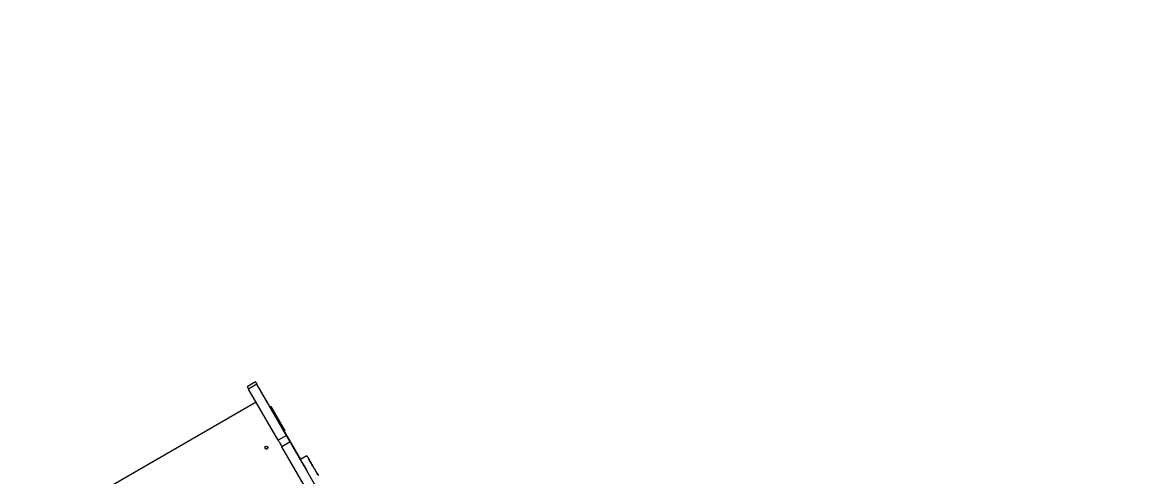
# Model space of a CAD drawing. Header units: millimetres. Extents: x -10881 to 8954, y -8695 to 5624.
# Drawn here: x 1421 to 4592, y 1740 to 3014 of the extents above; entities that cross this region are included whole.
import ezdxf

# ---------------------------------------------------------------- set-up
doc = ezdxf.new("R2010")
doc.units = ezdxf.units.MM
for name, color, linetype in [('DIKOM_ОБЪЕКТ', 7, 'Continuous'), ('DIKOM_РАЗМЕР_ЗОНА', 7, 'Continuous'), ('DIKOM_РАЗМЕР_ОБЪЕКТА', 7, 'Continuous')]:
    doc.layers.add(name, color=color, linetype=linetype)
doc.styles.add('style1', font='arial.ttf', dxfattribs={"width": 0.8})
doc.dimstyles.new('1-50', dxfattribs={"dimtxt": 300, "dimasz": 200, "dimexe": 100, "dimexo": 0, "dimgap": 100, "dimtad": 1, "dimtxsty": 'style1', "dimcen": 200, "dimclrd": 7, "dimclre": 7, "dimclrt": 7, "dimadec": 1, "dimazin": 2, "dimtfac": 1, "dimtmove": 0, "dimatfit": 2, "dimfxl": 0, "dimlwd": 25, "dimlwe": 18, "dimarcsym": 0})

# ---------------------------------------------------------------- blocks, each defined once
blk = doc.blocks.new('*D10')
at = {"layer": 'Defpoints', "color": 0, "transparency": 16777216}
for p in [(-7152.7, 2730.8), (7385.2, 911.3), (7385.2, -7693.8)]:
    blk.add_point(p, dxfattribs=at)
at = {"layer": 'DIKOM_РАЗМЕР_ОБЪЕКТА', "color": 7, "lineweight": 18, "transparency": 16777216}
for p, q in [((-7152.7, 2730.8), (-7152.7, -7793.8)), ((7385.2, 911.3), (7385.2, -7793.8))]:
    blk.add_line(p, q, dxfattribs=at)
at = {"layer": 'DIKOM_РАЗМЕР_ОБЪЕКТА', "color": 7, "lineweight": 25, "transparency": 16777216}
blk.add_line((-6952.7, -7693.8), (7185.2, -7693.8), dxfattribs=at)
at = {"layer": 'DIKOM_РАЗМЕР_ОБЪЕКТА', "color": 7, "transparency": 16777216}
for points in [[(-6952.7, -7660.4), (-6952.7, -7727.1), (-7152.7, -7693.8)], [(7185.2, -7660.4), (7185.2, -7727.1), (7385.2, -7693.8)]]:
    blk.add_solid(points, dxfattribs=at)
at = {"layer": 'DIKOM_РАЗМЕР_ОБЪЕКТА', "color": 7, "transparency": 16777216, "insert": (116.2, -7440.6), "char_height": 300, "attachment_point": 5, "style": 'style1'}
blk.add_mtext('14500', dxfattribs=at)
blk = doc.blocks.new('*D12')
at = {"layer": 'Defpoints', "color": 0, "transparency": 16777216}
for p in [(-9113.3, 3014), (8954.2, 2756.5), (8954.2, -8594.5)]:
    blk.add_point(p, dxfattribs=at)
at = {"layer": 'DIKOM_РАЗМЕР_ЗОНА', "color": 7, "lineweight": 18, "transparency": 16777216}
for p, q in [((-9113.3, 3014), (-9113.3, -8694.5)), ((8954.2, 2756.5), (8954.2, -8694.5))]:
    blk.add_line(p, q, dxfattribs=at)
at = {"layer": 'DIKOM_РАЗМЕР_ЗОНА', "color": 7, "lineweight": 25, "transparency": 16777216}
blk.add_line((-8913.3, -8594.5), (8754.2, -8594.5), dxfattribs=at)
at = {"layer": 'DIKOM_РАЗМЕР_ЗОНА', "color": 7, "transparency": 16777216}
for points in [[(-8913.3, -8561.2), (-8913.3, -8627.8), (-9113.3, -8594.5)], [(8754.2, -8561.2), (8754.2, -8627.8), (8954.2, -8594.5)]]:
    blk.add_solid(points, dxfattribs=at)
at = {"layer": 'DIKOM_РАЗМЕР_ЗОНА', "color": 7, "transparency": 16777216, "insert": (-79.6, -8341.3), "char_height": 300, "attachment_point": 5, "style": 'style1'}
blk.add_mtext('18000', dxfattribs=at)

msp = doc.modelspace()

# ---------------------------------------------------------------- linework, layer by layer
at = {"layer": 'DIKOM_ОБЪЕКТ', "color": 7, "linetype": 'Continuous', "lineweight": 15}
for p, q in [((2076.295, 2002.796), (2052.912, 1989.296)), ((2076.317, 2002.754), (2052.935, 1989.254)), ((2076.317, 2002.754), (2076.295, 2002.796)), ((2052.935, 1989.254), (2052.912, 1989.296)), ((2079.961, 1996.444), (2056.578, 1982.944)), ((2139.854, 1838.704), (2056.578, 1982.944)), ((2163.237, 1852.204), (2079.961, 1996.444)), ((2077.918, 1945.982), (1518.466, 1622.982)), ((2077.92, 1945.979), (1518.468, 1622.979)), ((2116.264, 1933.567), (2118.863, 1935.067)), ((2116.265, 1933.567), (2118.863, 1935.067)), ((2118.863, 1935.067), (2118.863, 1935.067)), ((2118.863, 1935.067), (2158.863, 1865.785)), ((2118.863, 1935.067), (2158.863, 1865.785)), ((2120.803, 1925.705), (2120.802, 1925.706)), ((2123.803, 1920.508), (2123.801, 1920.511)), ((2124.803, 1918.776), (2123.803, 1920.508)), ((2124.801, 1918.779), (2202.322, 1784.509)), ((2202.322, 1784.509), (2124.803, 1918.776)), ((2172.781, 1835.676), (2126.289, 1916.204)), ((2133.808, 1903.178), (2133.825, 1903.148)), ((2174.565, 1832.582), (2134.553, 1901.886)), ((2190.98, 1804.153), (2150.975, 1873.444)), ((2150.975, 1873.444), (2150.975, 1873.443)), ((2163.237, 1852.204), (2139.854, 1838.704)), ((2158.863, 1865.785), (2156.265, 1864.285)), ((2158.863, 1865.785), (2158.863, 1865.785)), ((2173.757, 1833.981), (2150.375, 1820.481)), ((2640.392, 971.741), (2150.375, 1820.481)), ((2663.775, 985.241), (2173.757, 1833.981)), ((2190.98, 1804.153), (2190.979, 1804.152)), ((2193.813, 1799.246), (2193.812, 1799.246)), ((2193.813, 1799.246), (2193.837, 1799.203)), ((2220.508, 1795.009), (2202.321, 1784.509)), ((2202.344, 1784.467), (2202.321, 1784.509)), ((2220.531, 1794.967), (2202.344, 1784.467)), ((2220.531, 1794.967), (2220.508, 1795.009))]:
    msp.add_line(p, q, dxfattribs=at)
at = {"layer": 'DIKOM_ОБЪЕКТ', "color": 7, "linetype": 'Continuous', "lineweight": 15, "flags": 128}
for points in [[(2126.289, 1916.204), (2123.27, 1921.433), (2120.262, 1926.643), (2117.276, 1931.815), (2114.323, 1936.929), (2111.414, 1941.968), (2108.559, 1946.913), (2105.768, 1951.746), (2103.053, 1956.449), (2100.423, 1961.006), (2097.886, 1965.398), (2095.454, 1969.612), (2093.134, 1973.63), (2090.935, 1977.438), (2088.865, 1981.024), (2086.932, 1984.372), (2085.142, 1987.472), (2083.502, 1990.312), (2082.019, 1992.881), (2080.697, 1995.171), (2079.542, 1997.172), (2078.557, 1998.878), (2077.746, 2000.282), (2077.112, 2001.379), (2076.658, 2002.166), (2076.385, 2002.639), (2076.295, 2002.796)], [(2076.317, 2002.754), (2076.375, 2002.654), (2076.548, 2002.355), (2076.836, 2001.857), (2077.237, 2001.161), (2077.752, 2000.27), (2078.378, 1999.185), (2079.115, 1997.908), (2079.961, 1996.444)], [(2052.935, 1989.254), (2052.993, 1989.154), (2053.166, 1988.855), (2053.453, 1988.357), (2053.855, 1987.661), (2054.369, 1986.77), (2054.996, 1985.685), (2055.733, 1984.408), (2056.578, 1982.944)], [(2124.801, 1918.779), (2124.021, 1920.131), (2123.271, 1921.43), (2122.579, 1922.628), (2121.973, 1923.678), (2121.476, 1924.539), (2121.106, 1925.179), (2120.879, 1925.573), (2120.802, 1925.706)], [(2120.803, 1925.705), (2120.88, 1925.572), (2121.107, 1925.177), (2121.477, 1924.537), (2121.975, 1923.675), (2122.581, 1922.625), (2123.272, 1921.427), (2124.023, 1920.128), (2124.803, 1918.776)], [(2133.792, 1903.207), (2133.885, 1903.046), (2134.157, 1902.576), (2134.586, 1901.832), (2135.143, 1900.868), (2135.784, 1899.757), (2136.463, 1898.581), (2137.13, 1897.426), (2137.734, 1896.379), (2138.232, 1895.518), (2138.586, 1894.905), (2138.769, 1894.587), (2138.769, 1894.587), (2138.585, 1894.905), (2138.232, 1895.518), (2137.734, 1896.38), (2137.129, 1897.427), (2136.463, 1898.582), (2135.784, 1899.758), (2135.142, 1900.869), (2134.586, 1901.833), (2134.156, 1902.577), (2133.885, 1903.047), (2133.792, 1903.207)], [(2133.798, 1903.196), (2133.891, 1903.035), (2134.163, 1902.565), (2134.592, 1901.821), (2135.149, 1900.858), (2135.79, 1899.746), (2136.469, 1898.57), (2137.136, 1897.415), (2137.74, 1896.368), (2138.238, 1895.507), (2138.592, 1894.894), (2138.775, 1894.576), (2138.775, 1894.576), (2138.591, 1894.894), (2138.238, 1895.507), (2137.74, 1896.369), (2137.135, 1897.416), (2136.469, 1898.571), (2135.79, 1899.747), (2135.148, 1900.859), (2134.592, 1901.822), (2134.162, 1902.566), (2133.891, 1903.036), (2133.798, 1903.196)], [(2150.975, 1873.444), (2149.937, 1875.243), (2148.779, 1877.248), (2147.525, 1879.42), (2146.199, 1881.717), (2144.827, 1884.094), (2143.434, 1886.505), (2142.049, 1888.904), (2140.699, 1891.244), (2139.408, 1893.479), (2138.203, 1895.567), (2137.106, 1897.466), (2136.14, 1899.139), (2135.323, 1900.555), (2134.67, 1901.686), (2134.194, 1902.51), (2133.905, 1903.011), (2133.808, 1903.178)], [(2133.825, 1903.148), (2133.836, 1903.128), (2133.871, 1903.068), (2133.928, 1902.969), (2134.009, 1902.829), (2134.112, 1902.651), (2134.237, 1902.434), (2134.384, 1902.179), (2134.553, 1901.886)], [(2161.799, 1854.697), (2161.888, 1854.543), (2162.147, 1854.095), (2162.552, 1853.393), (2163.069, 1852.498), (2163.65, 1851.492), (2164.244, 1850.462), (2164.799, 1849.501), (2165.265, 1848.694), (2165.601, 1848.112), (2165.777, 1847.808), (2165.777, 1847.808), (2165.601, 1848.112), (2165.265, 1848.694), (2164.799, 1849.502), (2164.244, 1850.463), (2163.649, 1851.493), (2163.068, 1852.499), (2162.552, 1853.393), (2162.147, 1854.096), (2161.888, 1854.544), (2161.799, 1854.697)], [(2163.237, 1852.204), (2164.198, 1850.538), (2165.267, 1848.687), (2166.439, 1846.656), (2167.713, 1844.45), (2169.085, 1842.074), (2170.552, 1839.533), (2172.111, 1836.833), (2173.757, 1833.981)], [(2139.854, 1838.704), (2140.816, 1837.038), (2141.884, 1835.187), (2143.057, 1833.156), (2144.33, 1830.95), (2145.702, 1828.574), (2147.169, 1826.033), (2148.728, 1823.333), (2150.375, 1820.481)], [(2202.323, 1784.509), (2201.621, 1785.724), (2199.057, 1790.166), (2196.394, 1794.779), (2193.641, 1799.546), (2190.81, 1804.451), (2187.91, 1809.473), (2184.954, 1814.594), (2181.951, 1819.794), (2178.914, 1825.055), (2175.853, 1830.356), (2172.781, 1835.676)], [(2174.565, 1832.582), (2175.168, 1831.538), (2175.936, 1830.208), (2176.854, 1828.619), (2177.904, 1826.8), (2179.066, 1824.786), (2180.32, 1822.616), (2181.64, 1820.33), (2183.001, 1817.971), (2184.379, 1815.585), (2185.746, 1813.217), (2187.077, 1810.911), (2188.347, 1808.712), (2189.531, 1806.662), (2190.606, 1804.798), (2191.554, 1803.158), (2192.355, 1801.77), (2192.994, 1800.663), (2193.459, 1799.857), (2193.742, 1799.368), (2193.837, 1799.203)], [(2193.813, 1799.246), (2193.767, 1799.327), (2193.627, 1799.568), (2193.397, 1799.967), (2193.078, 1800.52), (2192.672, 1801.223), (2192.184, 1802.068), (2191.619, 1803.047), (2190.98, 1804.153)], [(2202.344, 1784.467), (2202.436, 1784.308), (2202.709, 1783.835), (2203.163, 1783.049), (2203.793, 1781.958), (2204.594, 1780.57), (2205.561, 1778.895), (2206.686, 1776.946), (2207.961, 1774.738), (2209.376, 1772.288), (2210.92, 1769.614), (2212.581, 1766.737), (2214.347, 1763.678), (2216.204, 1760.461), (2218.139, 1757.11), (2220.135, 1753.652), (2222.18, 1750.111), (2224.255, 1746.516), (2226.347, 1742.893), (2228.439, 1739.27)], [(2252.714, 1739.227), (2250.717, 1742.686), (2248.673, 1746.226), (2246.597, 1749.822), (2244.505, 1753.445), (2242.413, 1757.068), (2240.338, 1760.663), (2238.294, 1764.203), (2236.297, 1767.662), (2234.363, 1771.012), (2232.506, 1774.229), (2230.74, 1777.287), (2229.079, 1780.164), (2227.535, 1782.837), (2226.121, 1785.287), (2224.847, 1787.494), (2223.722, 1789.442), (2222.755, 1791.116), (2221.954, 1792.503), (2221.325, 1793.594), (2220.872, 1794.378), (2220.599, 1794.851), (2220.508, 1795.009)], [(2220.531, 1794.967), (2220.622, 1794.808), (2220.896, 1794.335), (2221.349, 1793.549), (2221.979, 1792.458), (2222.781, 1791.07), (2223.748, 1789.395), (2224.873, 1787.446), (2226.148, 1785.238), (2227.562, 1782.788), (2229.106, 1780.114), (2230.767, 1777.237), (2232.533, 1774.178), (2234.391, 1770.961), (2236.325, 1767.61), (2238.322, 1764.152), (2240.366, 1760.611), (2242.442, 1757.016), (2244.534, 1753.393), (2246.625, 1749.77), (2248.701, 1746.174), (2250.745, 1742.634), (2252.742, 1739.175)], [(2242.509, 1756.901), (2242.598, 1756.747), (2242.857, 1756.299), (2243.262, 1755.597), (2243.779, 1754.702), (2244.36, 1753.696), (2244.954, 1752.666), (2245.509, 1751.705), (2245.975, 1750.898), (2246.311, 1750.316), (2246.487, 1750.012), (2246.487, 1750.012), (2246.311, 1750.316), (2245.975, 1750.898), (2245.509, 1751.706), (2244.954, 1752.667), (2244.36, 1753.697), (2243.778, 1754.703), (2243.262, 1755.597), (2242.857, 1756.3), (2242.598, 1756.748), (2242.509, 1756.901)], [(2242.53, 1756.864), (2242.619, 1756.71), (2242.877, 1756.262), (2243.283, 1755.559), (2243.799, 1754.665), (2244.38, 1753.658), (2244.975, 1752.629), (2245.53, 1751.668), (2245.996, 1750.86), (2246.332, 1750.279), (2246.507, 1749.975), (2246.507, 1749.975), (2246.331, 1750.279), (2245.996, 1750.861), (2245.529, 1751.668), (2244.974, 1752.63), (2244.38, 1753.659), (2243.799, 1754.666), (2243.282, 1755.56), (2242.877, 1756.262), (2242.618, 1756.71), (2242.53, 1756.864)]]:
    msp.add_lwpolyline(points, dxfattribs=at)
at = {"layer": 'DIKOM_ОБЪЕКТ', "color": 7, "linetype": 'Continuous', "lineweight": 15}
msp.add_circle((2106.645, 1818.226), 4, dxfattribs=at)
msp.add_arc((2106.644, 1818.229), 4, 208.81881, 28.81881, dxfattribs=at)

# ---------------------------------------------------------------- dimensions: what is measured, and where the dimension line sits
at = {"layer": 'DIKOM_РАЗМЕР_ЗОНА'}
dim = msp.add_linear_dim(base=(8954.2, -8594.513), p1=(-9113.319, 3014.045), p2=(8954.2, 2756.48), text='18000', dimstyle='1-50', dxfattribs=at)
dim.commit()
dim.dimension.update_dxf_attribs({"geometry": '*D12', "text_midpoint": (-79.559, -8594.513), "dimtype": 160})
at = {"layer": 'DIKOM_РАЗМЕР_ОБЪЕКТА'}
dim = msp.add_linear_dim(base=(7385.217, -7693.766), p1=(-7152.73, 2730.795), p2=(7385.217, 911.281), text='14500', dimstyle='1-50', dxfattribs=at)
dim.commit()
dim.dimension.update_dxf_attribs({"geometry": '*D10', "text_midpoint": (116.244, -7693.766), "dimtype": 160})

doc.saveas('drawing.dxf')
